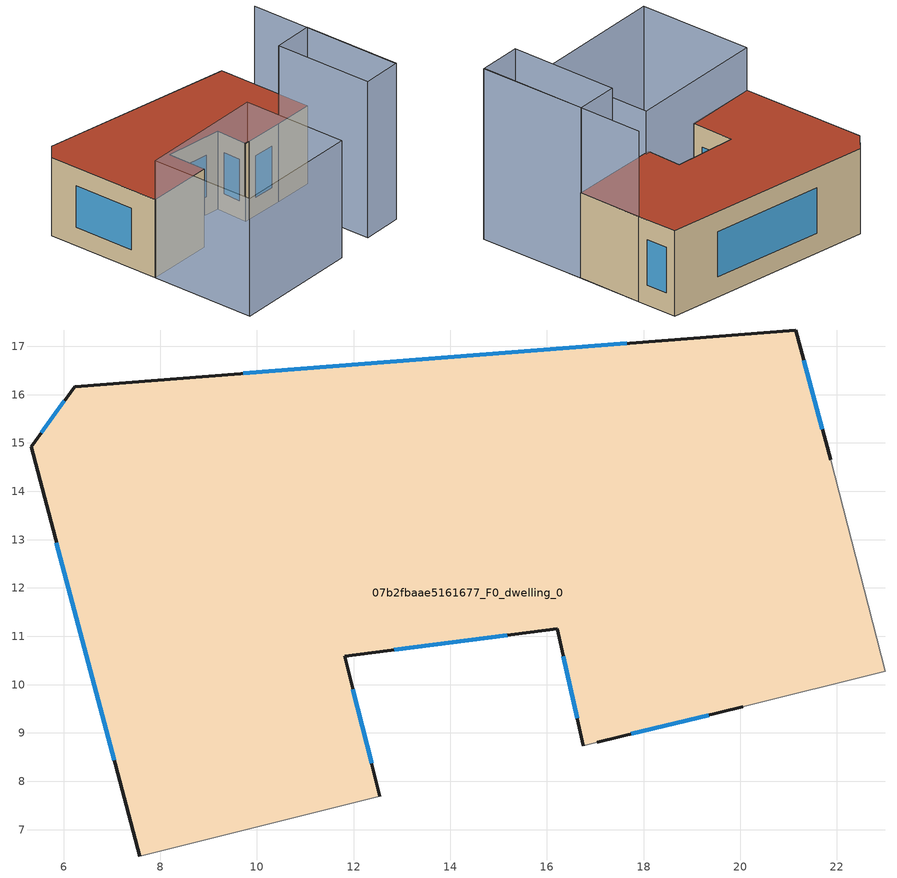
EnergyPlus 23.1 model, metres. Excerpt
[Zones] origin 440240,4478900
07b2fbaae5161677_F0_dwelling_0
 floor ground (EU_floor_Construction): 21.14,17.34 21.87,14.66 23,10.27 20.05,9.54 17.04,8.81 16.75,8.74 16.21,11.16 11.81,10.58 12.55,7.69 7.58,6.46 5.33,14.92 6.23,16.17 z0
 wall outside (EU_wall_Construction): 12.55,7.69 11.81,10.58 16.21,11.16 16.75,8.74 / 21.87,14.66 21.14,17.34 6.23,16.17 5.33,14.92 7.58,6.46 / 17.04,8.81 20.05,9.54 z0:6
 wall adiabatic (EU_wall_Construction): 7.58,6.46 12.55,7.69 / 20.05,9.54 23,10.27 21.87,14.66 / 16.75,8.74 17.04,8.81 z0:6
 window (EU_Window_Construction): 16.34,10.59 16.62,9.3 / 12.84,10.72 15.18,11.03 / 12.37,8.37 11.99,9.91 / 5.85,12.94 7.05,8.44 / 6.02,15.88 5.54,15.21 / 17.65,17.06 9.72,16.44 / 21.7,15.28 21.31,16.71 / 17.74,8.98 19.34,9.37 z1.4:4.6
 roof outside (EU_roof_Construction): 23,10.27 21.87,14.66 21.14,17.34 6.23,16.17 5.33,14.92 7.58,6.46 12.55,7.69 11.81,10.58 16.21,11.16 16.75,8.74 17.04,8.81 20.05,9.54 z6
shading: 9.6,-1.3 7.58,6.45 / 7.58,6.45 17.01,8.92 / 17.01,8.92 19.04,1.17 / 19.04,1.17 9.6,-1.3 z0:9; 24.86,3.09 21.87,14.66 / 21.99,2.24 20.05,9.54 / 20.05,9.54 22.99,10.32 / 22.99,10.32 24.93,3.03 / 24.93,3.03 21.99,2.24 z0:12
[Building]
EU S2 Campaign: North Axis=0; Terrain=City; Solar Distribution=FullExterior
[Site:Location]
Madrid: Latitude=40.5; Longitude=-3.5; Time Zone=1; Elevation=609
[SizingPeriod:WeatherFileDays]
AnnualSizingPeriod: Begin Month=1; Begin Day of Month=1; End Month=12; End Day of Month=31; Day of Week for Start Day=Monday; Use Weather File Daylight Saving Period=No; Use Weather File Rain and Snow Indicators=No
[MATERIAL]
EU_InternalMass_Material: Roughness=MediumRough; Thickness=0.1; Conductivity=1; Density=1800; Specific Heat=900; Thermal Absorptance=0.9; Solar Absorptance=0.7; Visible Absorptance=0.7
[MATERIAL:NOMASS] Roughness=MediumRough; Thermal Absorptance=0.9; Solar Absorptance=0.7; Visible Absorptance=0.7
Name | Thermal Resistance
EU_wall_NoMass | 0.419739
EU_roof_NoMass | 0.352165
EU_floor_NoMass | 0.608284
[WINDOWMATERIAL:SIMPLEGLAZINGSYSTEM]
EU_Window_SimpleGlazing: UFactor=4.8352; Solar Heat Gain Coefficient=0.85; Visible Transmittance=0.85
[CONSTRUCTION]
EU_wall_Construction: EU_wall_NoMass
EU_roof_Construction: EU_roof_NoMass
EU_floor_Construction: EU_floor_NoMass
EU_InternalMass_Construction: EU_InternalMass_Material
EU_Window_Construction: EU_Window_SimpleGlazing
[ZONE]
07b2fbaae5161677_F0_dwelling_0: Type=1; Multiplier=1; Ceiling Height=autocalculate; Volume=747.122; Floor Area=autocalculate; Part of Total Floor Area=Yes
[INTERNALMASS]
07b2fbaae5161677_F0_dwelling_0_EU_InternalMass: Construction=EU_InternalMass_Construction; Zone or ZoneList=07b2fbaae5161677_F0_dwelling_0; Surface Area=124.52
[OTHEREQUIPMENT]
EU_Step8_InternalGain_07b2fbaae5161677_F0_dwelling_0_f000: Fuel Type=Electricity; Zone or ZoneList or Space or SpaceList=07b2fbaae5161677_F0_dwelling_0; Schedule=EU_Step8_GainSchedule_07b2fbaae5161677_F0_dwelling_0_f000; Design Level Calculation Method=Watts/Area; Power per Zone Floor Area=1; Fraction Latent=0; Fraction Radiant=0; Fraction Lost=0; Carbon Dioxide Generation Rate=0; EndUse Subcategory=EU_Step8_InternalGains
[ZONEVENTILATION:DESIGNFLOWRATE]
EU_ConstantAir_07b2fbaae5161677_F0_dwelling_0: Zone or ZoneList or Space or SpaceList=07b2fbaae5161677_F0_dwelling_0; Schedule=EU_AlwaysOn; Design Flow Rate Calculation Method=AirChanges/Hour; Air Changes per Hour=0.703302; Ventilation Type=Natural; Fan Pressure Rise=0; Fan Total Efficiency=1; Constant Term Coefficient=1; Temperature Term Coefficient=0; Velocity Term Coefficient=0; Velocity Squared Term Coefficient=0; Minimum Indoor Temperature=-100; Maximum Indoor Temperature=100; Delta Temperature=-100; Minimum Outdoor Temperature=-100; Maximum Outdoor Temperature=100; Maximum Wind Speed=40
[HVACTEMPLATE:THERMOSTAT]
EU_HeatOnly_07b2fbaae5161677_F0_dwelling_0: Constant Heating Setpoint=20; Constant Cooling Setpoint=50
[HVACTEMPLATE:ZONE:IDEALLOADSAIRSYSTEM]
07b2fbaae5161677_F0_dwelling_0: Template Thermostat=EU_HeatOnly_07b2fbaae5161677_F0_dwelling_0; System Availability Schedule=EU_AlwaysOn; Maximum Heating Supply Air Temperature=50; Minimum Cooling Supply Air Temperature=13; Maximum Heating Supply Air Humidity Ratio=0.0156; Minimum Cooling Supply Air Humidity Ratio=0.0077; Heating Limit=NoLimit; Cooling Limit=NoLimit; Heating Availability Schedule=EU_AlwaysOn; Cooling Availability Schedule=EU_CoolingOff; Dehumidification Control Type=ConstantSensibleHeatRatio; Cooling Sensible Heat Ratio=0.7; Dehumidification Setpoint=60; Humidification Control Type=None; Humidification Setpoint=30; Outdoor Air Method=None; Outdoor Air Flow Rate per Person=0.00944; Outdoor Air Flow Rate per Zone Floor Area=0; Outdoor Air Flow Rate per Zone=0; Demand Controlled Ventilation Type=None; Outdoor Air Economizer Type=NoEconomizer; Heat Recovery Type=None; Sensible Heat Recovery Effectiveness=0.7; Latent Heat Recovery Effectiveness=0.65
[SIZING:ZONE]
07b2fbaae5161677_F0_dwelling_0: Zone Cooling Design Supply Air Temperature Input Method=SupplyAirTemperature; Zone Cooling Design Supply Air Temperature=13; Zone Heating Design Supply Air Temperature Input Method=SupplyAirTemperature; Zone Heating Design Supply Air Temperature=50; Zone Cooling Design Supply Air Humidity Ratio=0.008; Zone Heating Design Supply Air Humidity Ratio=0.008; Cooling Design Air Flow Method=DesignDay; Cooling Design Air Flow Rate=0; Cooling Minimum Air Flow per Zone Floor Area=0.000762; Cooling Minimum Air Flow=0; Cooling Minimum Air Flow Fraction=0.2; Heating Design Air Flow Method=DesignDay; Heating Design Air Flow Rate=0; Heating Maximum Air Flow per Zone Floor Area=0.002032; Heating Maximum Air Flow=0.141576; Heating Maximum Air Flow Fraction=0.3; Account for Dedicated Outdoor Air System=No; Dedicated Outdoor Air System Control Strategy=NeutralSupplyAir; Dedicated Outdoor Air Low Setpoint Temperature for Design=autosize; Dedicated Outdoor Air High Setpoint Temperature for Design=autosize; Zone Load Sizing Method=Sensible Load Only No Latent Load; Zone Latent Cooling Design Supply Air Humidity Ratio Input Method=HumidityRatioDifference; Zone Cooling Design Supply Air Humidity Ratio Difference=0.005; Zone Latent Heating Design Supply Air Humidity Ratio Input Method=HumidityRatioDifference; Zone Humidification Design Supply Air Humidity Ratio Difference=0.005
[SCHEDULE:CONSTANT]
Name | Hourly Value
EU_AlwaysOn | 1
EU_CoolingOff | 0
[SCHEDULE:FILE]
EU_Step8_GainSchedule_07b2fbaae5161677_F0_dwelling_0_f000: File=../../schedules/07b2fbaae5161677/07b2fbaae5161677_F0_dwelling_0_f000_gain.csv; Column Number=1; Rows to Skip at Top=0; Number of Hours of Data=8760; Column Separator=Comma; Interpolate to Timestep=No; Minutes per Item=60; Adjust Schedule for Daylight Savings=Yes
